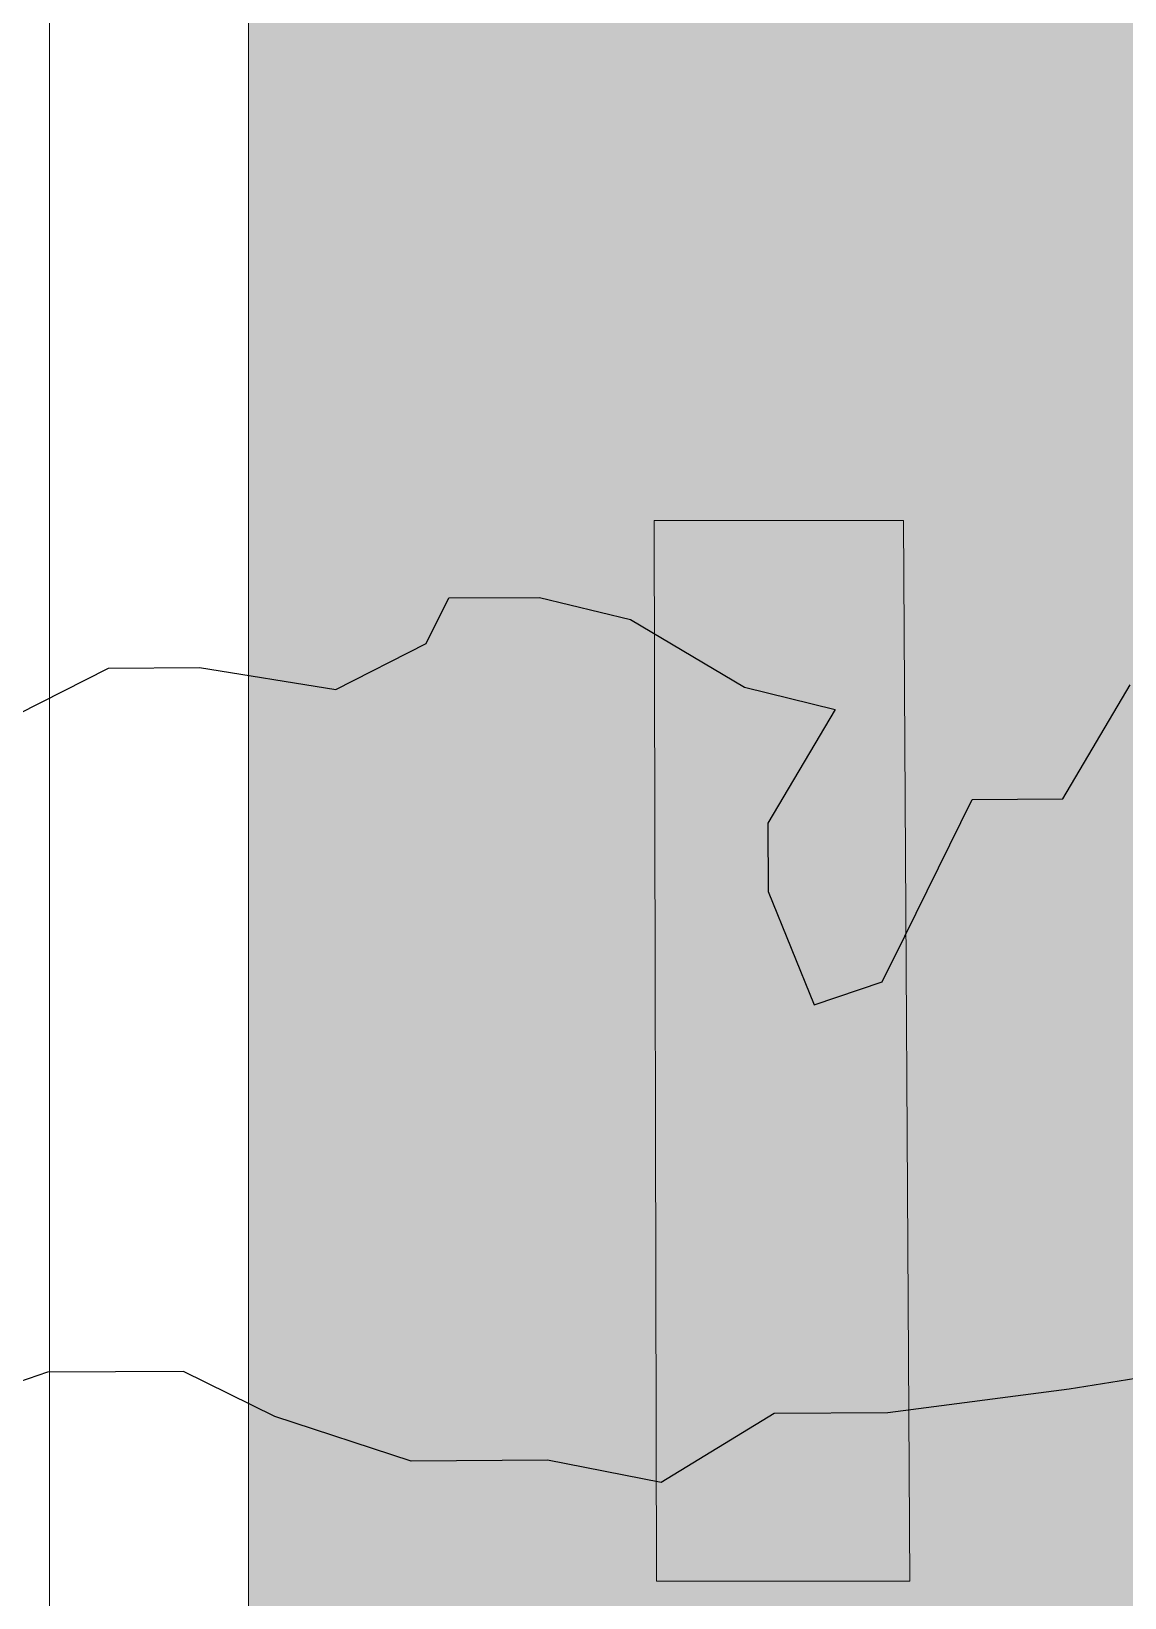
# Model space of a CAD drawing. Header units: inches. Extents: x 3268 to 7018, y 976 to 6708.
# Drawn here: x 6201.2 to 6300.2, y 2347.7 to 2489.4 of the extents above; entities that cross this region are included whole.
import ezdxf

# ---------------------------------------------------------------- set-up
doc = ezdxf.new("R2010")
doc.units = ezdxf.units.IN
doc.header["$MEASUREMENT"] = 0
for name, color, linetype, lineweight in [('0-landscaping', 1, 'Continuous', 25), ('C-CURB-FACE', 80, 'Continuous', 13), ('C-CURB-GUTR', 22, 'Continuous', 15), ('L-PVMT-ASPH-HATC', 252, 'Continuous', 15), ('L-PVMT-HATCH BOUND NPLOT', 45, 'Continuous', 15), ('site_dwg', 8, 'Continuous', 9)]:
    doc.layers.add(name, color=color, linetype=linetype, lineweight=lineweight)

# ---------------------------------------------------------------- blocks, each defined once
blk = doc.blocks.new('site_dwg_dec1-V202-Overall Retail Plan Opt 2')
at = {"layer": '0-landscaping', "color": 213, "flags": 128}
blk.add_lwpolyline([(37.58534861813745, 118.2241286656288), (38.04547195947759, 118.0613721970098), (46.15681293430952, 112.7615709075428), (55.04856294575597, 110.4265181416981), (59.16653053265633, 106.8094013281939), (64.43860575007032, 100.3534687985914), (70.36636846736415, 98.79674374690806), (73.2057048479977, 99.95289819289904), (77.32370079247572, 96.33575647164115), (80.53674968142091, 91.68841971690857), (82.96953078790408, 84.07638086805171), (86.18257967602015, 79.42904411461721), (78.56955985297076, 76.99082391922205), (75.85484602591474, 73.90021222335348), (73.3893350452448, 66.94063790206063), (77.3826800768869, 65.25797834102126), (80.22201645907568, 66.4141327858117), (88.73994106720725, 69.88249988785763), (92.85790865704926, 66.2653830732845), (100.4709568346747, 68.70357835635444)], dxfattribs=at)
blk = doc.blocks.new('site_dwg_dec1-V203-Overall Retail Plan Opt 2')
at = {"layer": '0-landscaping', "color": 213, "flags": 128}
blk.add_lwpolyline([(-54.95184824639636, -106.0219622391464), (-58.38620603193976, -103.8447490419173), (-67.52711661894953, -97.64068553359242), (-72.67458319323576, -93.11928329096621), (-80.53679194816594, -91.6884678345791), (-84.77933982747071, -86.13684565529682), (-90.95630538298188, -80.71115797022274), (-95.32350417585927, -73.22505363637605), (-97.6316343646, -67.5474969359609), (-103.8086282820704, -62.12178435343662), (-107.8020155784883, -60.43917290733656), (-112.293794657292, -51.01856319714852), (-112.5066737730251, -50.00093644156822)], dxfattribs=at)
blk = doc.blocks.new('site_dwg-12440225-Overall Retail Plan Opt 2')
at = {"layer": 'L-PVMT-ASPH-HATC'}
blk.add_hatch(color=10, dxfattribs=at).paths.add_polyline_path([(24341044.38327832, 9814528.964547046), (24341093.65761111, 9815268.53663036), (24340984.99516852, 9815173.432731636), (24340949.35079796, 9814637.545389945)])
at = {"layer": 'C-CURB-FACE', "color": 253, "flags": 128}
blk.add_lwpolyline([(24341002.11127121, 9814164.787736772), (24341025.92797948, 9814522.720225098), (24340930.89549913, 9814631.301067997), (24340967.54412166, 9815182.079644024), (24341076.17811927, 9815277.158647047), (24341116.89429274, 9815889.066939488), (24341021.81690816, 9815997.699088382), (24341058.66957467, 9816551.544166595), (24341167.38297264, 9816646.692660913), (24341221.2410353, 9817456.10553909), (24341126.16705172, 9817564.733802143), (24341144.50180949, 9817840.280086655), (24341252.99566881, 9817935.236436944), (24341272.95727364, 9818235.232003246)], dxfattribs=at)
at = {"layer": 'C-CURB-GUTR', "color": 53, "flags": 128}
blk.add_lwpolyline([(24341290.91755772, 9818234.03693194), (24341270.46093816, 9817926.60197239), (24341161.96707873, 9817831.645622002), (24341144.59125368, 9817571.013654312), (24341239.66204259, 9817462.389041374), (24341184.84824198, 9816638.058196282), (24341076.134844, 9816542.909701958), (24341040.272207, 9816003.943410328), (24341135.34959158, 9815895.311261427), (24341093.64338862, 9815268.524182511), (24340985.00939101, 9815173.445179485), (24340949.35079795, 9814637.545389948), (24341044.38327831, 9814528.964547042), (24341020.0715553, 9814163.592665464)], dxfattribs=at)
at = {"layer": 'L-PVMT-HATCH BOUND NPLOT', "color": 61, "flags": 128}
blk.add_lwpolyline([(24341006.88048209, 9814945.676117662), (24341013.04683528, 9815041.478097167), (24341035.56371208, 9815039.97983173), (24341029.74813656, 9814944.154511597)], close=True, dxfattribs=at)
at = {"xscale": 1.5, "yscale": 1.5, "zscale": 1.5, "rotation": 37.81158375857705}
for name, p in [('site_dwg_dec1-V203-Overall Retail Plan Opt 2', (24341019.00408236, 9815137.277533166)), ('site_dwg_dec1-V202-Overall Retail Plan Opt 2', (24340999.18217026, 9814849.959616816))]:
    blk.add_blockref(name, p, dxfattribs=at)

msp = doc.modelspace()

# ---------------------------------------------------------------- block references
at = {"layer": 'site_dwg', "color": 53, "lineweight": 15, "rotation": 3.810000000000009}
msp.add_blockref('site_dwg-12440225-Overall Retail Plan Opt 2', (-23628768.691637, -11408316.78144797), dxfattribs=at)

doc.saveas('drawing.dxf')
